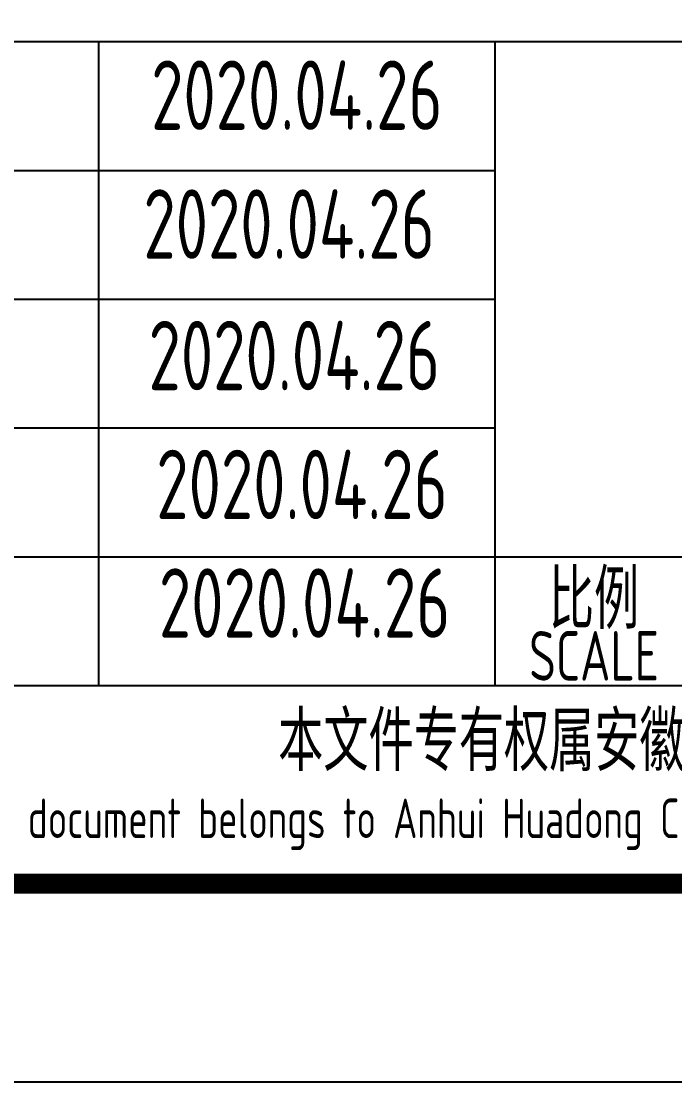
# Model space of a CAD drawing. Extents: x 1234595 to 2088511, y -80443 to 75292.
# Drawn here: x 1868411 to 1871711, y -60601 to -55248 of the extents above; entities that cross this region are included whole.
import ezdxf
from ezdxf.enums import TextEntityAlignment as Align

# ---------------------------------------------------------------- set-up
doc = ezdxf.new("R2010")
doc.units = 0
doc.header["$LTSCALE"] = 1000
doc.header["$MEASUREMENT"] = 0
doc.linetypes.add('2', pattern=[18.5, 12, -3, 0.5, -3])
doc.layers.get('0').update_dxf_attribs({"linetype": 'CONTINUOUS'})
doc.layers.add('PUB_TITLE', color=4, linetype='CONTINUOUS')
doc.styles.add('AHD', font='sceie.shx', dxfattribs={"width": 0.7, "bigfont": 'sceic.shx'})
doc.styles.add('sceie', font='sceie.shx', dxfattribs={"width": 0.7, "bigfont": 'sceic.shx'})

# ---------------------------------------------------------------- blocks, each defined once
blk = doc.blocks.new('qm')
at = {"style": 'sceie', "width": 0.8}
for p in [(-941169.6, -984626.3), (-941208.7, -985276.9), (-941182.6, -985940.5), (-941143.6, -986591.1), (-941130.5, -987189.7)]:
    blk.add_attdef('2020.04.26', text='', height=350, dxfattribs=at).set_placement(p, align=Align.MIDDLE)

msp = doc.modelspace()

# ---------------------------------------------------------------- linework, layer by layer
for p, q in [((1865303.7, -55350.6), (1883303.7, -55350.6)), ((1868803.7, -58600.6), (1868803.7, -55350.6)), ((1870803.7, -58600.6), (1870803.7, -55350.6)), ((1865303.7, -56000.6), (1870803.7, -56000.6)), ((1865303.7, -56650.6), (1870803.7, -56650.6)), ((1865303.7, -57300.6), (1870803.7, -57300.6)), ((1865303.7, -57950.6), (1883303.7, -57950.6)), ((1865303.7, -58600.6), (1883303.7, -58600.6)), ((1865303.7, -59600.6), (1883303.7, -59600.6))]:
    msp.add_line(p, q)
at = {"layer": 'PUB_TITLE', "color": 4}
msp.add_lwpolyline([(1800203.7, -60600.6), (1884303.7, -60600.6), (1884303.7, -1200.6), (1800203.7, -1200.6)], close=True, dxfattribs=at)
at = {"layer": 'PUB_TITLE', "color": 4, "const_width": 100}
msp.add_lwpolyline([(1802703.7, -59600.6), (1883303.7, -59600.6), (1883303.7, -2200.6), (1802703.7, -2200.6)], close=True, dxfattribs=at)

# ---------------------------------------------------------------- block references
at = {"color": 4, "linetype": '2'}
ref = msp.add_blockref('qm', (2810972.7, 929005.9), dxfattribs=at)
ref.add_attrib('2020.04.26', '2020.04.26', dxfattribs={"height": 350, "style": 'sceie', "width": 0.8}).set_placement((1869842.2, -58183.8), align=Align.MIDDLE)
ref.add_attrib('2020.04.26', '2020.04.26', dxfattribs={"height": 350, "style": 'sceie', "width": 0.8}).set_placement((1869829.2, -57585.2), align=Align.MIDDLE)
ref.add_attrib('2020.04.26', '2020.04.26', dxfattribs={"height": 350, "style": 'sceie', "width": 0.8}).set_placement((1869790.1, -56934.6), align=Align.MIDDLE)
ref.add_attrib('2020.04.26', '2020.04.26', dxfattribs={"height": 350, "style": 'sceie', "width": 0.8}).set_placement((1869764, -56271), align=Align.MIDDLE)
ref.add_attrib('2020.04.26', '2020.04.26', dxfattribs={"height": 350, "style": 'sceie', "width": 0.8}).set_placement((1869803.1, -55620.4), align=Align.MIDDLE)

# ---------------------------------------------------------------- texts
at = {"style": 'AHD', "width": 0.8}
for s, height, p in [('比例', 300, (1871303.7, -58150.6)), ('比例', 300, (1871303.7, -58150.6)), ('SCALE', 250, (1871303.7, -58450.6)), ('SCALE', 250, (1871303.7, -58450.6)), ('本文件专有权属安徽华东化工医药工程有限责任公司所有,未经许可不得复制或转让给第三方', 300, (1874303.7, -58900.6)), ('本文件专有权属安徽华东化工医药工程有限责任公司所有,未经许可不得复制或转让给第三方', 300, (1874303.7, -58900.6)), ('The proprietary right of this document belongs to Anhui Huadong Chemical And Medical Engineering  Co.,Ltd.  and any replication or transfer to the 3rd. side is forbidden without its permission. ', 200, (1874303.7, -59300.6)), ('The proprietary right of this document belongs to Anhui Huadong Chemical And Medical Engineering  Co.,Ltd.  and any replication or transfer to the 3rd. side is forbidden without its permission. ', 200, (1874303.7, -59300.6))]:
    msp.add_text(s, height=height, dxfattribs=at).set_placement(p, align=Align.MIDDLE)

doc.saveas('drawing.dxf')
